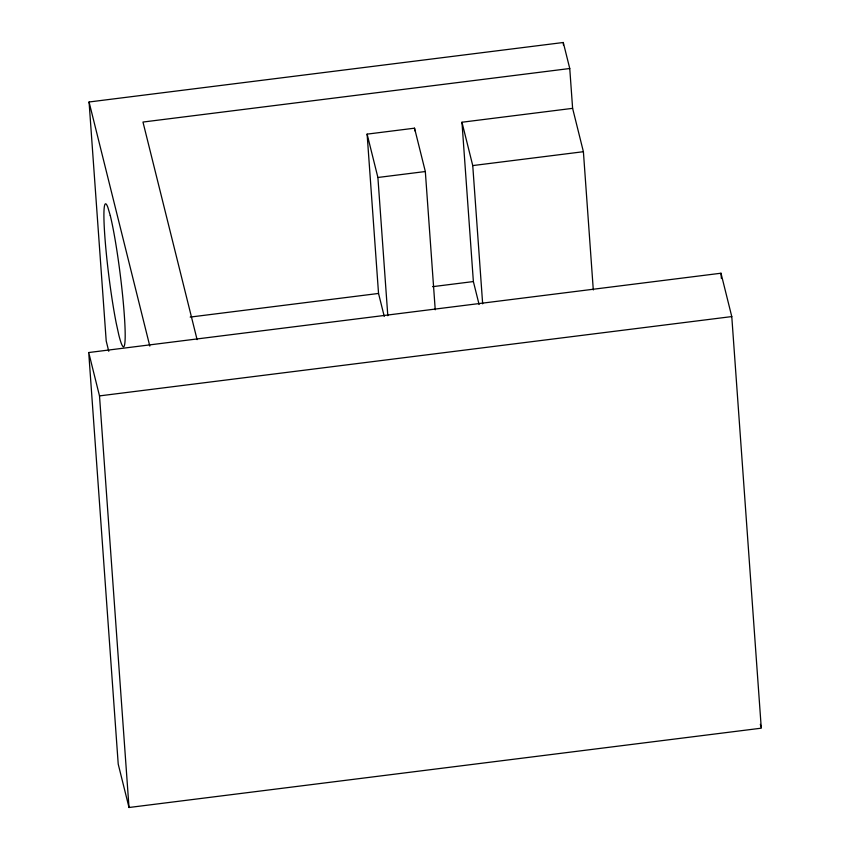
<?xml version="1.0" encoding="UTF-8"?>
<svg xmlns="http://www.w3.org/2000/svg" width="850" height="850" viewBox="0 0 850 850"><rect width="100%" height="100%" fill="white"/><g stroke="black" fill="none" stroke-linecap="round" stroke-linejoin="round"><path stroke-width="1.27" d="M108.757 351.263L106.207 340.988L89.069 101.989L563.284 42.5L569.755 68.51L572.613 108.343L583.398 151.704L593.3 289.967M569.755 68.51L142.97 122.049L197.094 339.639M384.253 316.413L378.537 293.452L367.115 134.13L414.534 128.18L425.329 171.53L435.232 309.793M479.092 304.513L473.376 281.562L461.964 122.23L572.613 108.343M367.115 134.13L377.899 177.48L425.329 171.53M461.964 122.23L472.749 165.58L583.398 151.704M190.177 317.082L378.537 293.452M432.544 286.684L473.376 281.562M88.719 352.538L720.991 273.222L731.776 316.582L761.281 728.184L129.009 807.5L118.224 764.139L88.719 352.538L99.503 395.898L129.009 807.5M99.503 395.898L731.776 316.582M760.336 724.359L760.963 726.909M89.069 101.989L149.802 346.078M720.991 273.222L721.374 278.513M563.284 42.5L563.465 45.146M472.749 165.58L482.662 303.843M414.534 128.18L414.726 130.804M377.899 177.48L387.812 315.743M110.266 215.528L107.897 207.464A71.921 5.738 82.8 0 0 104.837 236.258A71.921 5.738 82.8 0 0 116.174 322.894L118.83 335.027A71.921 5.738 82.8 0 0 124.259 314.298A71.921 5.738 82.8 0 0 110.266 215.528"/></g></svg>
